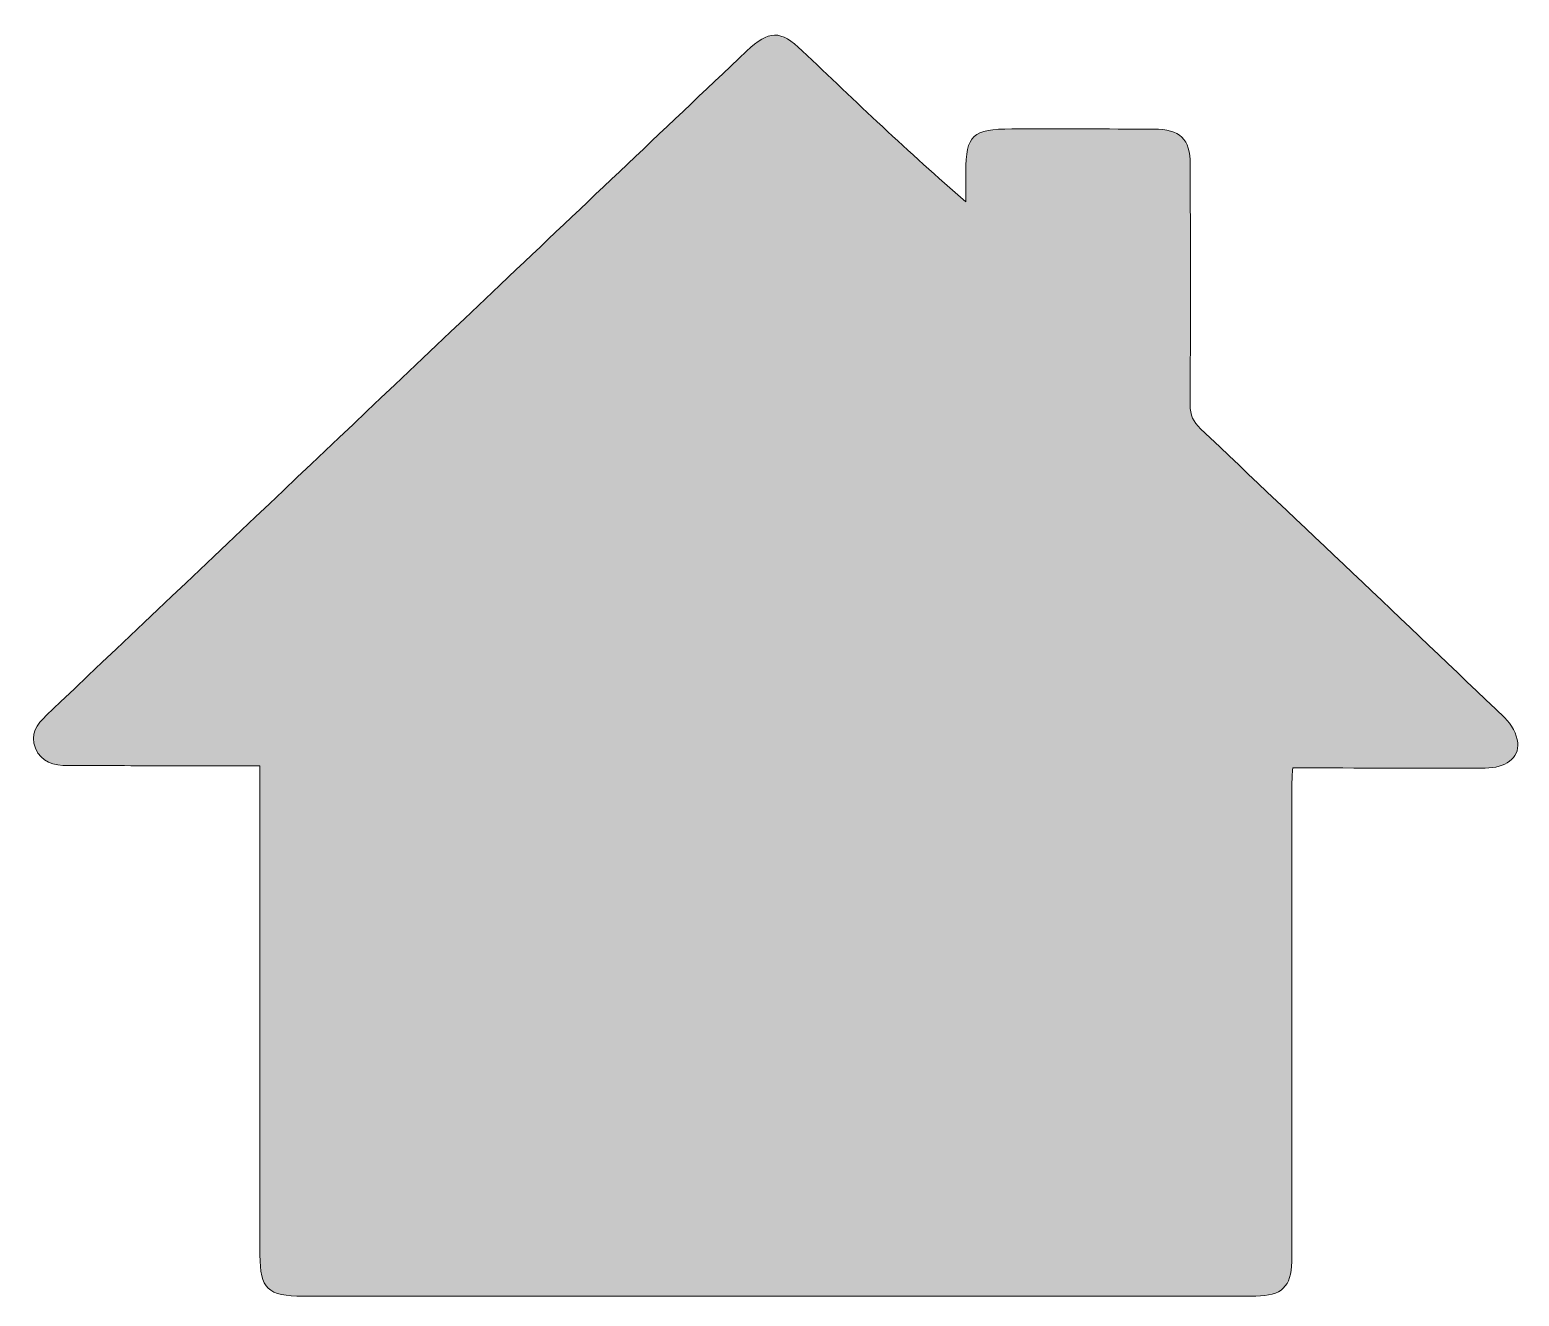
# Model space of a CAD drawing. Header units: millimetres. Extents: x 6 to 552, y -199 to -20.
# Drawn here: x 6.4 to 210.6, y -193.7 to -20.1 of the extents above; entities that cross this region are included whole.
import ezdxf

# ---------------------------------------------------------------- set-up
doc = ezdxf.new("R2010")
doc.units = ezdxf.units.MM
doc.header["$MEASUREMENT"] = 0
doc.layers.add('Layer 1', color=7, linetype='Continuous')

# ---------------------------------------------------------------- blocks, each defined once
blk = doc.blocks.new('block 3')
at = {"layer": 'Layer 1'}
h = blk.add_hatch(color=1, dxfattribs=at)
h.dxf.hatch_style = 2
edge = h.paths.add_edge_path()
edge.add_spline(control_points=[(37.91, -120.99), (33.54, -120.99), (29.45, -121), (25.35, -120.99), (20.77, -120.98), (16.2, -120.95), (11.63, -120.97), (9.62, -120.98), (7.95, -120.53), (7.14, -118.57), (6.36, -116.68), (7.32, -115.32), (8.65, -114.05), (29.04, -94.73), (49.42, -75.4), (69.8, -56.08), (81.42, -45.06), (93.05, -34.05), (104.67, -23.02), (107.74, -20.11), (109.28, -20.11), (112.28, -22.97), (119.56, -29.93), (126.87, -36.85), (134.74, -43.71), (134.74, -42.33), (134.74, -40.96), (134.74, -39.58), (134.75, -34.54), (135.65, -33.7), (141.02, -33.7), (147.52, -33.71), (154.02, -33.69), (160.51, -33.72), (164.14, -33.74), (165.51, -35.07), (165.51, -38.56), (165.53, -49.55), (165.55, -60.55), (165.5, -71.54), (165.49, -72.9), (165.91, -73.86), (166.93, -74.82), (180.88, -87.99), (194.8, -101.18), (208.66, -114.43), (209.56, -115.29), (210.31, -116.64), (210.42, -117.82), (210.63, -119.94), (208.73, -121.29), (205.97, -121.3), (197.95, -121.31), (189.93, -121.29), (181.91, -121.29), (181.2, -121.29), (180.48, -121.29), (179.56, -121.29), (179.52, -122.08), (179.46, -122.74), (179.46, -123.41), (179.45, -144.7), (179.44, -166), (179.44, -187.3), (179.44, -187.86), (179.44, -188.43), (179.43, -188.99), (179.39, -192.35), (178.03, -193.67), (174.5, -193.67), (159.71, -193.69), (144.93, -193.69), (130.15, -193.69), (101.39, -193.69), (72.62, -193.68), (43.86, -193.68), (38.98, -193.68), (37.93, -192.68), (37.93, -188.04), (37.92, -166.43), (37.92, -144.82), (37.91, -123.21), (37.91, -122.59), (37.91, -121.96), (37.91, -120.99)], knot_values=[0, 0, 0, 0, 1, 1, 1, 2, 2, 2, 3, 3, 3, 4, 4, 4, 5, 5, 5, 6, 6, 6, 7, 7, 7, 8, 8, 8, 9, 9, 9, 10, 10, 10, 11, 11, 11, 12, 12, 12, 13, 13, 13, 14, 14, 14, 15, 15, 15, 16, 16, 16, 17, 17, 17, 18, 18, 18, 19, 19, 19, 20, 20, 20, 21, 21, 21, 22, 22, 22, 23, 23, 23, 24, 24, 24, 25, 25, 25, 26, 26, 26, 27, 27, 27, 28, 28, 28, 28], degree=3, periodic=1)
at = {"layer": 'Layer 1', "lineweight": 0}
blk.add_open_spline([(37.91, -120.99), (33.54, -120.99), (29.45, -121), (25.35, -120.99), (20.77, -120.98), (16.2, -120.95), (11.63, -120.97), (9.62, -120.98), (7.95, -120.53), (7.14, -118.57), (6.36, -116.68), (7.32, -115.32), (8.65, -114.05), (29.04, -94.73), (49.42, -75.4), (69.8, -56.08), (81.42, -45.06), (93.05, -34.05), (104.67, -23.02), (107.74, -20.11), (109.28, -20.11), (112.28, -22.97), (119.56, -29.93), (126.87, -36.85), (134.74, -43.71), (134.74, -42.33), (134.74, -40.96), (134.74, -39.58), (134.75, -34.54), (135.65, -33.7), (141.02, -33.7), (147.52, -33.71), (154.02, -33.69), (160.51, -33.72), (164.14, -33.74), (165.51, -35.07), (165.51, -38.56), (165.53, -49.55), (165.55, -60.55), (165.5, -71.54), (165.49, -72.9), (165.91, -73.86), (166.93, -74.82), (180.88, -87.99), (194.8, -101.18), (208.66, -114.43), (209.56, -115.29), (210.31, -116.64), (210.42, -117.82), (210.63, -119.94), (208.73, -121.29), (205.97, -121.3), (197.95, -121.31), (189.93, -121.29), (181.91, -121.29), (181.2, -121.29), (180.48, -121.29), (179.56, -121.29), (179.52, -122.08), (179.46, -122.74), (179.46, -123.41), (179.45, -144.7), (179.44, -166), (179.44, -187.3), (179.44, -187.86), (179.44, -188.43), (179.43, -188.99), (179.39, -192.35), (178.03, -193.67), (174.5, -193.67), (159.71, -193.69), (144.93, -193.69), (130.15, -193.69), (101.39, -193.69), (72.62, -193.68), (43.86, -193.68), (38.98, -193.68), (37.93, -192.68), (37.93, -188.04), (37.92, -166.43), (37.92, -144.82), (37.91, -123.21), (37.91, -122.59), (37.91, -121.96), (37.91, -120.99)], degree=3, knots=[0, 0, 0, 0, 1, 1, 1, 2, 2, 2, 3, 3, 3, 4, 4, 4, 5, 5, 5, 6, 6, 6, 7, 7, 7, 8, 8, 8, 9, 9, 9, 10, 10, 10, 11, 11, 11, 12, 12, 12, 13, 13, 13, 14, 14, 14, 15, 15, 15, 16, 16, 16, 17, 17, 17, 18, 18, 18, 19, 19, 19, 20, 20, 20, 21, 21, 21, 22, 22, 22, 23, 23, 23, 24, 24, 24, 25, 25, 25, 26, 26, 26, 27, 27, 27, 28, 28, 28, 28], dxfattribs=at)
blk = doc.blocks.new('block 2')
at = {"layer": 'Layer 1'}
blk.add_blockref('block 3', (0, 0), dxfattribs=at)

msp = doc.modelspace()

# ---------------------------------------------------------------- block references
at = {"layer": 'Layer 1'}
msp.add_blockref('block 2', (0, 0), dxfattribs=at)

doc.saveas('drawing.dxf')
